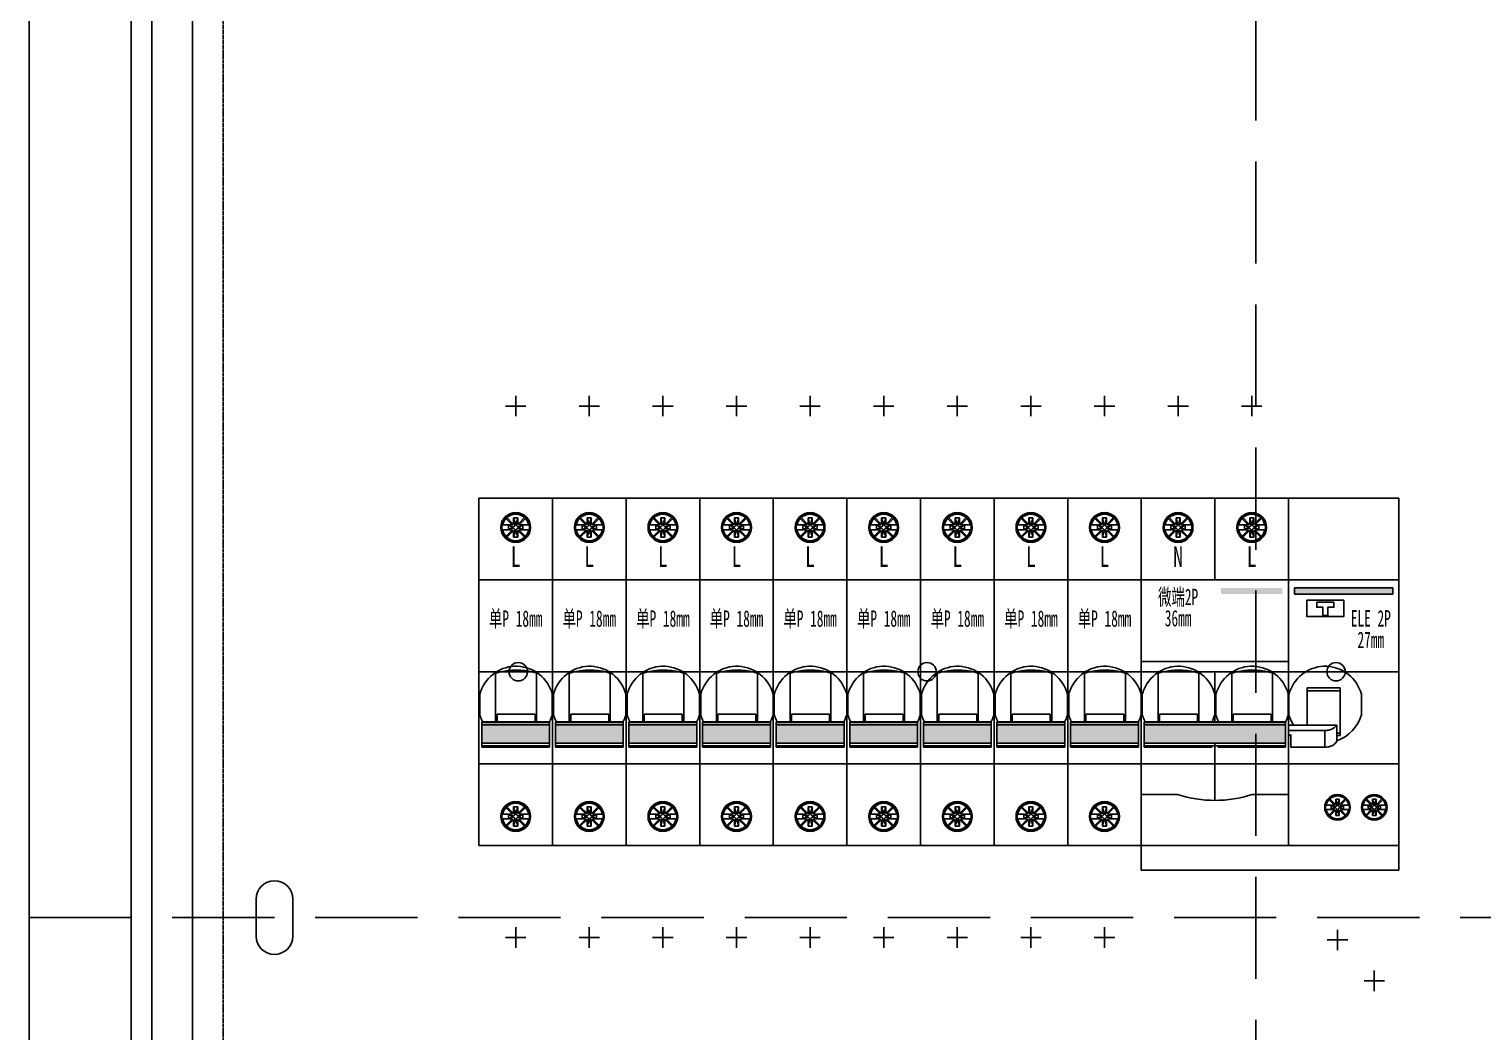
# Model space of a CAD drawing. Extents: x 1413553 to 1414153, y 431674 to 432674.
# Drawn here: x 1413552.6 to 1413908.2, y 432145.7 to 432391 of the extents above; entities that cross this region are included whole.
import ezdxf
from ezdxf.enums import TextEntityAlignment as Align

# ---------------------------------------------------------------- set-up
doc = ezdxf.new("R2010")
doc.units = 0
doc.header["$MEASUREMENT"] = 0
doc.linetypes.add('LYJS-XX', pattern=[0.35, 0.25, -0.1])
doc.layers.add('LY-JS-BJ', color=7, linetype='Continuous')
doc.layers.add('布置图', color=20, linetype='Continuous')
doc.styles.add('LY-SJ-元器件', font='', dxfattribs={"width": 0.6, "height": 4})
doc.styles.get('LY-SJ-元器件').set_extended_font_data('SimSun')

# ---------------------------------------------------------------- blocks, each defined once
blk = doc.blocks.new('微端2P+ELE-63mm-2022.1')
h = blk.add_hatch(color=3)
h.dxf.hatch_style = 1
h.paths.add_polyline_path([(34.5, 19), (34.5, 20.5), (19.5, 20.5), (19.5, 19)])
h = blk.add_hatch(color=3)
h.dxf.hatch_style = 1
h.paths.add_polyline_path([(61.5, 19), (61.5, 20.5), (37.5, 20.5), (37.5, 19)])
h = blk.add_hatch(color=0)
h.dxf.hatch_style = 1
h.paths.add_polyline_path([(0.7, -12.97), (0.7, -17.47), (35.3, -17.47), (35.3, -12.97)])
at = {"color": 1}
for p, q in [((6.5, 65), (11.5, 65)), ((9, 67.5), (9, 62.5)), ((24.5, 65), (29.5, 65)), ((27, 67.5), (27, 62.5)), ((0, 0), (63, 0))]:
    blk.add_line(p, q, dxfattribs=at)
at = {"color": 0}
for p, q in [((0, 42.5), (36, 42.5)), ((0, -42.5), (0, 42.5)), ((18, 42.5), (18, 22.5)), ((36, 42.5), (36, -42.5)), ((63, -42.5), (63, 42.5)), ((0, 22.5), (36, 22.5)), ((36, 2.5), (0, 2.5)), ((18, 0), (18, -12.22)), ((18, -17.47), (18, -31.46)), ((48.65, -15.61), (47.85, -15.61)), ((36, -22.5), (0, -22.5)), ((0, -42.5), (0, -48.5)), ((36, -42.5), (0, -42.5)), ((63, -42.5), (63, -48.5)), ((0, -48.5), (63, -48.5))]:
    blk.add_line(p, q, dxfattribs=at)
at = {"color": 0, "linetype": 'Continuous', "lineweight": 25}
for p, q in [((7.95, 35.91), (5.59, 35.91)), ((6.7, 37.82), (6.49, 37.61)), ((6.49, 37.61), (6.6, 37.5)), ((6.6, 37.5), (8.15, 35.95)), ((6.81, 37.71), (6.7, 37.82)), ((8.39, 36.13), (6.81, 37.71)), ((7.25, 35.91), (8, 35.46)), ((7.25, 35.91), (7.25, 34.71)), ((9.5, 37.66), (8.5, 37.66)), ((8.5, 37.66), (8.5, 36.46)), ((8.5, 37.66), (8.85, 36.31)), ((8.5, 36.46), (8.85, 35.96)), ((9.15, 36.31), (8.85, 36.31)), ((8.85, 36.31), (8.85, 35.96)), ((9.5, 37.66), (9.15, 36.31)), ((9.5, 36.46), (9.15, 35.96)), ((9.15, 35.96), (9.15, 36.31)), ((9.5, 36.46), (9.5, 37.66)), ((11.19, 37.71), (9.61, 36.13)), ((9.85, 35.95), (11.4, 37.5)), ((10.75, 35.91), (10, 35.46)), ((12.42, 35.91), (10.05, 35.91)), ((10.75, 34.71), (10.75, 35.91)), ((11.3, 37.82), (11.19, 37.71)), ((11.51, 37.61), (11.3, 37.82)), ((11.4, 37.5), (11.51, 37.61)), ((25.95, 35.91), (23.59, 35.91)), ((24.7, 37.82), (24.49, 37.61)), ((24.49, 37.61), (24.6, 37.5)), ((24.6, 37.5), (26.15, 35.95)), ((24.81, 37.71), (24.7, 37.82)), ((26.39, 36.13), (24.81, 37.71)), ((25.25, 35.91), (25.25, 34.71)), ((25.25, 35.91), (26, 35.46)), ((26.5, 37.66), (26.5, 36.46)), ((26.5, 37.66), (26.85, 36.31)), ((27.5, 37.66), (26.5, 37.66)), ((26.5, 36.46), (26.85, 35.96)), ((26.85, 36.31), (26.85, 35.96)), ((27.15, 36.31), (26.85, 36.31)), ((27.5, 37.66), (27.15, 36.31)), ((27.5, 36.46), (27.15, 35.96)), ((27.15, 35.96), (27.15, 36.31)), ((27.5, 36.46), (27.5, 37.66)), ((29.19, 37.71), (27.61, 36.13)), ((27.85, 35.95), (29.4, 37.5)), ((28.75, 35.91), (28, 35.46)), ((30.42, 35.91), (28.05, 35.91)), ((28.75, 34.71), (28.75, 35.91)), ((29.3, 37.82), (29.19, 37.71)), ((29.51, 37.61), (29.3, 37.82)), ((29.4, 37.5), (29.51, 37.61)), ((5.58, 34.71), (7.95, 34.71)), ((6.6, 33.12), (6.49, 33.01)), ((6.49, 33.01), (6.7, 32.8)), ((8.15, 34.67), (6.6, 33.12)), ((6.7, 32.8), (6.81, 32.91)), ((6.81, 32.91), (8.39, 34.49)), ((7.25, 34.71), (8, 35.16)), ((8, 35.46), (8, 35.16)), ((8.25, 35.46), (8, 35.46)), ((8, 35.16), (8.25, 35.16)), ((8.5, 34.16), (8.85, 34.65)), ((8.5, 32.96), (8.85, 34.31)), ((8.5, 34.16), (8.5, 32.96)), ((8.5, 32.96), (9.5, 32.96)), ((8.85, 34.65), (8.85, 34.31)), ((8.85, 34.31), (9.15, 34.31)), ((9, 31.81), (9, 32.06)), ((9.15, 34.31), (9.15, 34.66)), ((9.5, 34.16), (9.15, 34.66)), ((9.15, 34.31), (9.5, 32.96)), ((9.5, 32.96), (9.5, 34.16)), ((9.61, 34.49), (11.19, 32.91)), ((10, 35.46), (9.75, 35.46)), ((9.75, 35.16), (10, 35.16)), ((11.4, 33.12), (9.85, 34.67)), ((10, 35.16), (10, 35.46)), ((10.75, 34.71), (10, 35.16)), ((10.05, 34.71), (12.41, 34.71)), ((11.19, 32.91), (11.3, 32.8)), ((11.3, 32.8), (11.51, 33.01)), ((11.51, 33.01), (11.4, 33.12)), ((23.58, 34.71), (25.95, 34.71)), ((24.6, 33.12), (24.49, 33.01)), ((24.49, 33.01), (24.7, 32.8)), ((26.15, 34.67), (24.6, 33.12)), ((24.7, 32.8), (24.81, 32.91)), ((24.81, 32.91), (26.39, 34.49)), ((25.25, 34.71), (26, 35.16)), ((26.25, 35.46), (26, 35.46)), ((26, 35.46), (26, 35.16)), ((26, 35.16), (26.25, 35.16)), ((26.5, 34.16), (26.85, 34.65)), ((26.5, 32.96), (26.85, 34.31)), ((26.5, 34.16), (26.5, 32.96)), ((26.5, 32.96), (27.5, 32.96)), ((26.85, 34.65), (26.85, 34.31)), ((26.85, 34.31), (27.15, 34.31)), ((27, 31.81), (27, 32.06)), ((27.5, 34.16), (27.15, 34.66)), ((27.15, 34.31), (27.15, 34.66)), ((27.15, 34.31), (27.5, 32.96)), ((27.5, 32.96), (27.5, 34.16)), ((27.61, 34.49), (29.19, 32.91)), ((28, 35.46), (27.75, 35.46)), ((27.75, 35.16), (28, 35.16)), ((29.4, 33.12), (27.85, 34.67)), ((28, 35.16), (28, 35.46)), ((28.75, 34.71), (28, 35.16)), ((28.05, 34.71), (30.41, 34.71)), ((29.19, 32.91), (29.3, 32.8)), ((29.3, 32.8), (29.51, 33.01)), ((29.51, 33.01), (29.4, 33.12)), ((4.1, -12.22), (4.1, -0.35)), ((14.1, -0.35), (14.1, -12.22)), ((22.1, -12.22), (22.1, -0.35)), ((32.1, -0.35), (32.1, -12.22)), ((0.25, -5.47), (0.25, -10.49)), ((17.95, -5.47), (17.95, -10.49)), ((18.25, -5.47), (18.25, -10.49)), ((35.95, -5.47), (35.95, -10.49)), ((36.11, -5.47), (36.11, -10.49)), ((40.55, -13.08), (40.55, -3.94)), ((40.55, -3.94), (48.65, -3.94)), ((40.55, -4.67), (48.65, -4.67)), ((48.65, -3.94), (48.65, -15.61)), ((53.81, -5.47), (53.81, -10.49)), ((4.45, -10.38), (13.75, -10.38)), ((4.45, -10.38), (4.45, -12.22)), ((13.75, -10.38), (13.75, -12.22)), ((22.45, -10.38), (31.75, -10.38)), ((22.45, -10.38), (22.45, -12.22)), ((31.75, -10.38), (31.75, -12.22)), ((0.7, -12.22), (0.7, -12.44)), ((35.3, -12.22), (0.7, -12.22)), ((35.3, -12.44), (0.7, -12.44)), ((0.7, -18.44), (0.7, -12.44)), ((35.3, -12.97), (0.7, -12.97)), ((0.7, -12.97), (0.7, -17.47)), ((35.3, -12.44), (35.3, -12.22)), ((35.3, -18.44), (35.3, -12.44)), ((35.3, -17.47), (35.3, -12.97)), ((36, -13.09), (47.68, -13.09)), ((40.55, -13.08), (47.85, -13.08)), ((47.85, -16.51), (47.85, -13.08)), ((0.7, -17.47), (35.3, -17.47)), ((36, -14.38), (44.85, -14.38)), ((36, -15.45), (36.55, -15.45)), ((36.55, -15.61), (36, -15.61)), ((36.55, -15.45), (36.55, -18.44)), ((44.85, -18.44), (44.85, -14.38)), ((47.85, -14.99), (48.65, -14.99)), ((0.7, -18.13), (35.3, -18.13)), ((0.7, -18.44), (17.3, -18.44)), ((18.7, -18.44), (35.3, -18.44)), ((44.85, -18.44), (36.55, -18.44)), ((46, -31.01), (45.82, -31.19)), ((45.82, -31.19), (45.91, -31.29)), ((45.91, -31.29), (47.24, -32.62)), ((46.09, -31.1), (46, -31.01)), ((47.45, -32.46), (46.09, -31.1)), ((47.54, -31.15), (47.84, -32.31)), ((47.54, -31.15), (47.54, -32.18)), ((48.4, -31.15), (47.54, -31.15)), ((48.4, -31.15), (48.1, -32.31)), ((48.4, -32.18), (48.4, -31.15)), ((49.85, -31.1), (48.49, -32.46)), ((48.7, -32.62), (50.03, -31.29)), ((49.94, -31.01), (49.85, -31.1)), ((50.12, -31.19), (49.94, -31.01)), ((50.03, -31.29), (50.12, -31.19)), ((55, -31.01), (54.82, -31.19)), ((54.82, -31.19), (54.91, -31.29)), ((54.91, -31.29), (56.24, -32.62)), ((55.09, -31.1), (55, -31.01)), ((56.45, -32.46), (55.09, -31.1)), ((56.54, -31.15), (56.84, -32.31)), ((56.54, -31.15), (56.54, -32.18)), ((57.4, -31.15), (56.54, -31.15)), ((57.4, -31.15), (57.1, -32.31)), ((57.4, -32.18), (57.4, -31.15)), ((58.85, -31.1), (57.49, -32.46)), ((57.7, -32.62), (59.03, -31.29)), ((58.94, -31.01), (58.85, -31.1)), ((59.12, -31.19), (58.94, -31.01)), ((59.03, -31.29), (59.12, -31.19)), ((47.07, -32.65), (45.04, -32.65)), ((45.04, -33.68), (47.07, -33.68)), ((45.91, -35.04), (45.82, -35.14)), ((45.82, -35.14), (46, -35.32)), ((47.24, -33.71), (45.91, -35.04)), ((46, -35.32), (46.09, -35.23)), ((46.09, -35.23), (47.45, -33.87)), ((46.47, -32.65), (46.47, -33.68)), ((46.47, -32.65), (47.11, -33.04)), ((46.47, -33.68), (47.11, -33.29)), ((47.11, -33.04), (47.11, -33.29)), ((47.33, -33.04), (47.11, -33.04)), ((47.11, -33.29), (47.33, -33.29)), ((47.54, -32.18), (47.84, -32.61)), ((47.54, -34.15), (47.84, -33.73)), ((47.54, -35.18), (47.84, -34.02)), ((47.54, -34.15), (47.54, -35.18)), ((47.54, -35.18), (48.4, -35.18)), ((48.1, -32.31), (47.84, -32.31)), ((47.84, -32.31), (47.84, -32.61)), ((47.84, -33.73), (47.84, -34.02)), ((47.84, -34.02), (48.1, -34.02)), ((48.4, -32.18), (48.1, -32.61)), ((48.1, -32.61), (48.1, -32.31)), ((48.1, -34.02), (48.1, -33.72)), ((48.4, -34.15), (48.1, -33.72)), ((48.1, -34.02), (48.4, -35.18)), ((48.4, -35.18), (48.4, -34.15)), ((48.49, -33.87), (49.85, -35.23)), ((48.83, -33.04), (48.61, -33.04)), ((48.61, -33.29), (48.83, -33.29)), ((50.03, -35.04), (48.7, -33.71)), ((49.47, -32.65), (48.83, -33.04)), ((48.83, -33.29), (48.83, -33.04)), ((49.47, -33.68), (48.83, -33.29)), ((50.9, -32.65), (48.87, -32.65)), ((48.87, -33.68), (50.89, -33.68)), ((49.47, -33.68), (49.47, -32.65)), ((49.85, -35.23), (49.94, -35.32)), ((49.94, -35.32), (50.12, -35.14)), ((50.12, -35.14), (50.03, -35.04)), ((56.07, -32.65), (54.04, -32.65)), ((54.04, -33.68), (56.07, -33.68)), ((54.91, -35.04), (54.82, -35.14)), ((54.82, -35.14), (55, -35.32)), ((56.24, -33.71), (54.91, -35.04)), ((55, -35.32), (55.09, -35.23)), ((55.09, -35.23), (56.45, -33.87)), ((55.47, -32.65), (55.47, -33.68)), ((55.47, -32.65), (56.11, -33.04)), ((55.47, -33.68), (56.11, -33.29)), ((56.11, -33.04), (56.11, -33.29)), ((56.33, -33.04), (56.11, -33.04)), ((56.11, -33.29), (56.33, -33.29)), ((56.54, -32.18), (56.84, -32.61)), ((56.54, -34.15), (56.84, -33.73)), ((56.54, -35.18), (56.84, -34.02)), ((56.54, -34.15), (56.54, -35.18)), ((56.54, -35.18), (57.4, -35.18)), ((57.1, -32.31), (56.84, -32.31)), ((56.84, -32.31), (56.84, -32.61)), ((56.84, -33.73), (56.84, -34.02)), ((56.84, -34.02), (57.1, -34.02)), ((57.4, -32.18), (57.1, -32.61)), ((57.1, -32.61), (57.1, -32.31)), ((57.1, -34.02), (57.1, -33.72)), ((57.4, -34.15), (57.1, -33.72)), ((57.1, -34.02), (57.4, -35.18)), ((57.4, -35.18), (57.4, -34.15)), ((57.49, -33.87), (58.85, -35.23)), ((57.83, -33.04), (57.61, -33.04)), ((57.61, -33.29), (57.83, -33.29)), ((59.03, -35.04), (57.7, -33.71)), ((58.47, -32.65), (57.83, -33.04)), ((57.83, -33.29), (57.83, -33.04)), ((58.47, -33.68), (57.83, -33.29)), ((59.9, -32.65), (57.87, -32.65)), ((57.87, -33.68), (59.89, -33.68)), ((58.47, -33.68), (58.47, -32.65)), ((58.85, -35.23), (58.94, -35.32)), ((58.94, -35.32), (59.12, -35.14)), ((59.12, -35.14), (59.03, -35.04)), ((47.97, -36.17), (47.97, -35.95)), ((56.97, -36.17), (56.97, -35.95))]:
    blk.add_line(p, q, dxfattribs=at)
at = {"color": 1, "linetype": 'ByBlock'}
for p, q in [((47.97, -63.1), (47.97, -68.1)), ((45.47, -65.6), (50.47, -65.6)), ((56.97, -73.1), (56.97, -78.1)), ((54.47, -75.6), (59.47, -75.6))]:
    blk.add_line(p, q, dxfattribs=at)
at = {"color": 0}
for points in [[(63, -42.5), (36, -42.5), (36, 42.5), (63, 42.5)], [(36, 22.5), (63, 22.5)], [(42.9, 17), (42.9, 15.8), (44.4, 15.8), (44.4, 13.8), (45.6, 13.8), (45.6, 15.8), (47.1, 15.8), (47.1, 17), (42.9, 17)], [(63, -22.5), (36, -22.5)], [(0, -30.05), (8.89, -30.05)], [(36, -30.05), (27.11, -30.05)]]:
    blk.add_lwpolyline(points, dxfattribs=at)
at = {"color": 0, "linetype": 'Continuous', "lineweight": 25}
for points in [[(8.85, 35.96, -0.008657), (8.83, 35.88, -0.023793), (8.8, 35.81, -0.091571), (8.7, 35.65, -0.078411), (8.54, 35.53, -0.073505), (8.41, 35.48, -0.017685), (8.36, 35.47, -0.010456), (8.3, 35.46, -0.005778), (8.25, 35.46)], [(9.75, 35.46, -0.008656), (9.67, 35.47, -0.023792), (9.59, 35.48, -0.085963), (9.43, 35.54, -0.089526), (9.26, 35.69, -0.067272), (9.2, 35.81, -0.017683), (9.18, 35.86, -0.010455), (9.16, 35.91, -0.005777), (9.15, 35.96)], [(26.85, 35.96, -0.008657), (26.83, 35.88, -0.023793), (26.8, 35.81, -0.091571), (26.7, 35.65, -0.078411), (26.54, 35.53, -0.073505), (26.41, 35.48, -0.017685), (26.36, 35.47, -0.010456), (26.3, 35.46, -0.005778), (26.25, 35.46)], [(27.75, 35.46, -0.008656), (27.67, 35.47, -0.023792), (27.59, 35.48, -0.085963), (27.43, 35.54, -0.089526), (27.26, 35.69, -0.067272), (27.2, 35.81, -0.017683), (27.18, 35.86, -0.010455), (27.16, 35.91, -0.005777), (27.15, 35.96)], [(8.25, 35.16, -0.00869), (8.33, 35.15, -0.023887), (8.41, 35.14, -0.086312), (8.57, 35.07, -0.089889), (8.74, 34.92, -0.067544), (8.8, 34.81, -0.017754), (8.82, 34.76, -0.010496), (8.84, 34.71, -0.005799), (8.85, 34.65)], [(9.15, 34.66, -0.008657), (9.17, 34.74, -0.023793), (9.2, 34.81, -0.091571), (9.3, 34.96, -0.078412), (9.46, 35.09, -0.073501), (9.59, 35.14, -0.017684), (9.64, 35.15, -0.010456), (9.7, 35.15, -0.005777), (9.75, 35.16)], [(26.25, 35.16, -0.00869), (26.33, 35.15, -0.023887), (26.41, 35.14, -0.086312), (26.57, 35.07, -0.089889), (26.74, 34.92, -0.067544), (26.8, 34.81, -0.017754), (26.82, 34.76, -0.010496), (26.84, 34.71, -0.005799), (26.85, 34.65)], [(27.15, 34.66, -0.008657), (27.17, 34.74, -0.023793), (27.2, 34.81, -0.091571), (27.3, 34.96, -0.078412), (27.46, 35.09, -0.073501), (27.59, 35.14, -0.017684), (27.64, 35.15, -0.010456), (27.7, 35.15, -0.005777), (27.75, 35.16)], [(17.95, -5.47, 0.325898), (9.48, 1.36, 0.327549), (0.48, -4.75, 0.019903), (0.25, -5.47)], [(4.1, -0.35, -0.057791), (7.63, 0.35, -0.021426), (9.1, 0.42)], [(9.1, 0.42, -0.062866), (13.22, -0.09, -0.011925), (13.81, -0.26, -0.00278), (14.1, -0.35)], [(35.95, -5.47, 0.325898), (27.48, 1.36, 0.327549), (18.48, -4.75, 0.019903), (18.25, -5.47)], [(22.1, -0.35, -0.057791), (25.63, 0.35, -0.021426), (27.1, 0.42)], [(27.1, 0.42, -0.062866), (31.22, -0.09, -0.011925), (31.81, -0.26, -0.00278), (32.1, -0.35)], [(53.81, -5.47, 0.325898), (45.34, 1.36, 0.327549), (36.34, -4.75, 0.019903), (36.11, -5.47)], [(0.95, -12.22, -0.004985), (0.8, -11.97, -0.030991), (0.56, -11.44, -0.01067), (0.46, -11.16, -0.005787), (0.39, -10.94, -0.003458), (0.32, -10.72, -0.001919), (0.25, -10.49)], [(17.95, -10.49, -0.002854), (17.85, -10.83, -0.004585), (17.78, -11.05, -0.019111), (17.6, -11.55, -0.037551), (17.32, -12.12, -0.002555), (17.26, -12.22)], [(18.95, -12.22, -0.004985), (18.8, -11.97, -0.030991), (18.56, -11.44, -0.01067), (18.46, -11.16, -0.005787), (18.39, -10.94, -0.003458), (18.32, -10.72, -0.001919), (18.25, -10.49)], [(35.95, -10.49, -0.002854), (35.85, -10.83, -0.004585), (35.78, -11.05, -0.019111), (35.6, -11.55, -0.037551), (35.32, -12.12, -0.002555), (35.26, -12.22)], [(37.19, -13.09, -0.001795), (36.72, -12.11, -0.00414), (36.48, -11.57, -0.009598), (36.28, -11.1, -0.013431), (36.18, -10.85, -0.015877), (36.14, -10.72, -0.023788), (36.12, -10.63, -0.050604), (36.11, -10.53, -0.012356), (36.11, -10.49)], [(53.81, -10.49, -0.25096), (47.8, -16.87)], [(44.85, -14.38, 0.009763), (45.08, -14.37, 0.05752), (46.08, -14.21, 0.073734), (46.98, -13.81, 0.073656), (47.49, -13.36, 0.028209), (47.59, -13.23, 0.012152), (47.68, -13.09)], [(47.85, -13.22, 0.010405), (47.85, -13.21, 0.052357), (47.85, -13.2, 0.052352), (47.84, -13.19, 0.046202), (47.83, -13.17, 0.029578), (47.82, -13.16, 0.02368), (47.8, -13.15, 0.017967), (47.78, -13.14, 0.014665), (47.76, -13.13, 0.011695), (47.74, -13.12, 0.016038), (47.7, -13.1, 0.002868), (47.68, -13.09)], [(47.85, -16.51, -0.010744), (47.85, -16.6, -0.101991), (47.7, -17.11, -0.08255), (47.35, -17.58, -0.05423), (46.92, -17.91, -0.059873), (46.2, -18.23, -0.070818), (45, -18.44, -0.004299), (44.85, -18.44)], [(47.84, -32.61, -0.008657), (47.82, -32.67, -0.023793), (47.8, -32.74, -0.091571), (47.71, -32.87, -0.078411), (47.58, -32.98, -0.073505), (47.46, -33.02, -0.017685), (47.42, -33.03, -0.010456), (47.37, -33.03, -0.005778), (47.33, -33.04)], [(47.33, -33.29, -0.00869), (47.39, -33.3, -0.023887), (47.46, -33.31, -0.086312), (47.6, -33.37, -0.089889), (47.74, -33.5, -0.067544), (47.8, -33.6, -0.017754), (47.81, -33.64, -0.010496), (47.83, -33.68, -0.005799), (47.84, -33.73)], [(48.61, -33.04, -0.008656), (48.54, -33.03, -0.023792), (48.48, -33.02, -0.085963), (48.34, -32.96, -0.089526), (48.2, -32.83, -0.067272), (48.14, -32.74, -0.017683), (48.12, -32.69, -0.010455), (48.11, -32.65, -0.005777), (48.1, -32.61)], [(48.1, -33.72, -0.008657), (48.12, -33.66, -0.023793), (48.14, -33.59, -0.091571), (48.23, -33.46, -0.078412), (48.36, -33.35, -0.073501), (48.48, -33.31, -0.017684), (48.52, -33.3, -0.010456), (48.57, -33.3, -0.005777), (48.61, -33.29)], [(56.84, -32.61, -0.008657), (56.82, -32.67, -0.023793), (56.8, -32.74, -0.091571), (56.71, -32.87, -0.078411), (56.58, -32.98, -0.073505), (56.46, -33.02, -0.017685), (56.42, -33.03, -0.010456), (56.37, -33.03, -0.005778), (56.33, -33.04)], [(56.33, -33.29, -0.00869), (56.39, -33.3, -0.023887), (56.46, -33.31, -0.086312), (56.6, -33.37, -0.089889), (56.74, -33.5, -0.067544), (56.8, -33.6, -0.017754), (56.81, -33.64, -0.010496), (56.83, -33.68, -0.005799), (56.84, -33.73)], [(57.61, -33.04, -0.008656), (57.54, -33.03, -0.023792), (57.48, -33.02, -0.085963), (57.34, -32.96, -0.089526), (57.2, -32.83, -0.067272), (57.14, -32.74, -0.017683), (57.12, -32.69, -0.010455), (57.11, -32.65, -0.005777), (57.1, -32.61)], [(57.1, -33.72, -0.008657), (57.12, -33.66, -0.023793), (57.14, -33.59, -0.091571), (57.23, -33.46, -0.078412), (57.36, -33.35, -0.073501), (57.48, -33.31, -0.017684), (57.52, -33.3, -0.010456), (57.57, -33.3, -0.005777), (57.61, -33.29)]]:
    blk.add_lwpolyline(points, format="xyb", dxfattribs=at)
at = {"color": 3}
blk.add_lwpolyline([(37.5, 20.5), (61.5, 20.5), (61.5, 19), (37.5, 19)], close=True, dxfattribs=at)
at = {"color": 0}
blk.add_lwpolyline([(40.5, 17.5), (49.5, 17.5), (49.5, 13.5), (40.5, 13.5)], close=True, dxfattribs=at)
for centre, radius in [((9, 35.31), 3.64), ((9, 35.31), 3.39), ((27, 35.31), 3.64), ((27, 35.31), 3.39), ((47.97, -33.16), 3.12), ((47.97, -33.16), 2.91), ((56.97, -33.16), 3.12), ((56.97, -33.16), 2.91)]:
    blk.add_circle(centre, radius, dxfattribs=at)
at = {"color": 0, "linetype": 'Continuous', "lineweight": 25}
for centre, radius in [((9, 35.31), 3.5), ((27, 35.31), 3.5), ((47.97, -33.16), 3), ((56.97, -33.16), 3)]:
    blk.add_circle(centre, radius, dxfattribs=at)
for centre, radius, start, end in [((9, 35.31), 3.25, 137.6454, 169.3613), ((9, 35.31), 3.25, 47.6454, 132.3546), ((7.95, 36.46), 0.552, 270, 360), ((10.05, 36.46), 0.552, 180, 270), ((9, 35.31), 3.25, 10.6387, 42.3546), ((27, 35.31), 3.25, 137.6454, 169.3613), ((27, 35.31), 3.25, 47.6454, 132.3546), ((25.95, 36.46), 0.552, 270, 360), ((28.05, 36.46), 0.552, 180, 270), ((27, 35.31), 3.25, 10.6387, 42.3546), ((9, 35.31), 3.25, 190.6387, 222.3546), ((9, 35.31), 3.25, 227.6454, 312.3546), ((7.95, 34.16), 0.552, 0, 90), ((10.05, 34.16), 0.552, 90, 180), ((9, 35.31), 3.25, 317.6454, 349.3613), ((27, 35.31), 3.25, 190.6387, 222.3546), ((27, 35.31), 3.25, 227.6454, 312.3546), ((25.95, 34.16), 0.552, 0, 90), ((28.05, 34.16), 0.552, 90, 180), ((27, 35.31), 3.25, 317.6454, 349.3613), ((47.97, -33.16), 2.79, 137.6454, 169.3613), ((47.97, -33.16), 2.79, 47.6454, 132.3546), ((47.97, -33.16), 2.79, 10.6387, 42.3546), ((56.97, -33.16), 2.79, 137.6454, 169.3613), ((56.97, -33.16), 2.79, 47.6454, 132.3546), ((56.97, -33.16), 2.79, 10.6387, 42.3546), ((47.97, -33.16), 2.79, 190.6387, 222.3546), ((47.97, -33.16), 2.79, 227.6454, 312.3546), ((47.07, -32.18), 0.474, 270, 360), ((47.07, -34.15), 0.474, 0, 90), ((48.87, -32.18), 0.474, 180, 270), ((48.87, -34.15), 0.474, 90, 180), ((47.97, -33.16), 2.79, 317.6454, 349.3613), ((56.97, -33.16), 2.79, 190.6387, 222.3546), ((56.97, -33.16), 2.79, 227.6454, 312.3546), ((56.07, -32.18), 0.474, 270, 360), ((56.07, -34.15), 0.474, 0, 90), ((57.87, -32.18), 0.474, 180, 270), ((57.87, -34.15), 0.474, 90, 180), ((56.97, -33.16), 2.79, 317.6454, 349.3613)]:
    blk.add_arc(centre, radius, start, end, dxfattribs=at)
at = {"color": 0}
blk.add_arc((18, -1.43), 30.03, 252.3363, 287.6637, dxfattribs=at)
at = {"color": 0, "style": 'LY-SJ-元器件', "width": 0.7}
for s, p in [('N', (9, 28.16)), ('L', (27, 28.16))]:
    blk.add_text(s, height=5, dxfattribs=at).set_placement(p, align=Align.MIDDLE)
at = {"color": 1, "style": 'LY-SJ-元器件', "width": 0.6}
for s, p in [('微端2P', (9, 18.37)), ('36mm', (9, 13.08))]:
    blk.add_text(s, height=4, dxfattribs=at).set_placement(p, align=Align.MIDDLE)
at = {"color": 4, "style": 'LY-SJ-元器件', "width": 0.6}
for s, p in [('ELE 2P', (56.13, 13.08)), ('27mm', (56.13, 7.82))]:
    blk.add_text(s, height=4, dxfattribs=at).set_placement(p, align=Align.MIDDLE)
blk = doc.blocks.new('微端1P-18mm-2022.1')
h = blk.add_hatch(color=0)
h.dxf.hatch_style = 1
h.paths.add_polyline_path([(17.3, -17.47), (17.3, -12.97), (0.7, -12.97), (0.7, -17.47)])
at = {"color": 1}
for p, q in [((6.5, 65), (11.5, 65)), ((9, 67.5), (9, 62.5)), ((0, 0), (18, 0)), ((9, -62.5), (9, -67.5)), ((6.5, -65), (11.5, -65))]:
    blk.add_line(p, q, dxfattribs=at)
at = {"color": 0}
for p, q in [((0, -42.5), (0, 42.5)), ((0, 42.5), (18, 42.5)), ((18, 42.5), (18, -42.5)), ((0, 22.5), (18, 22.5)), ((18, -22.5), (0, -22.5)), ((18, -42.5), (0, -42.5))]:
    blk.add_line(p, q, dxfattribs=at)
at = {"color": 0, "linetype": 'Continuous', "lineweight": 25}
for p, q in [((7.95, 35.91), (5.59, 35.91)), ((6.7, 37.82), (6.49, 37.61)), ((6.49, 37.61), (6.6, 37.5)), ((6.6, 37.5), (8.15, 35.95)), ((6.81, 37.71), (6.7, 37.82)), ((8.39, 36.13), (6.81, 37.71)), ((7.25, 35.91), (7.25, 34.71)), ((7.25, 35.91), (8, 35.46)), ((8.5, 37.66), (8.85, 36.31)), ((8.5, 37.66), (8.5, 36.46)), ((9.5, 37.66), (8.5, 37.66)), ((8.5, 36.46), (8.85, 35.96)), ((9.15, 36.31), (8.85, 36.31)), ((8.85, 36.31), (8.85, 35.96)), ((9.5, 37.66), (9.15, 36.31)), ((9.5, 36.46), (9.15, 35.96)), ((9.15, 35.96), (9.15, 36.31)), ((9.5, 36.46), (9.5, 37.66)), ((11.19, 37.71), (9.61, 36.13)), ((9.85, 35.95), (11.4, 37.5)), ((10.75, 35.91), (10, 35.46)), ((12.42, 35.91), (10.05, 35.91)), ((10.75, 34.71), (10.75, 35.91)), ((11.3, 37.82), (11.19, 37.71)), ((11.51, 37.61), (11.3, 37.82)), ((11.4, 37.5), (11.51, 37.61)), ((5.58, 34.71), (7.95, 34.71)), ((6.6, 33.12), (6.49, 33.01)), ((6.49, 33.01), (6.7, 32.8)), ((8.15, 34.67), (6.6, 33.12)), ((6.7, 32.8), (6.81, 32.91)), ((6.81, 32.91), (8.39, 34.49)), ((7.25, 34.71), (8, 35.16)), ((8, 35.46), (8, 35.16)), ((8.25, 35.46), (8, 35.46)), ((8, 35.16), (8.25, 35.16)), ((8.5, 34.16), (8.85, 34.65)), ((8.5, 32.96), (8.85, 34.31)), ((8.5, 34.16), (8.5, 32.96)), ((8.5, 32.96), (9.5, 32.96)), ((8.85, 34.65), (8.85, 34.31)), ((8.85, 34.31), (9.15, 34.31)), ((9, 31.81), (9, 32.06)), ((9.15, 34.31), (9.15, 34.66)), ((9.5, 34.16), (9.15, 34.66)), ((9.15, 34.31), (9.5, 32.96)), ((9.5, 32.96), (9.5, 34.16)), ((9.61, 34.49), (11.19, 32.91)), ((10, 35.46), (9.75, 35.46)), ((9.75, 35.16), (10, 35.16)), ((11.4, 33.12), (9.85, 34.67)), ((10, 35.16), (10, 35.46)), ((10.75, 34.71), (10, 35.16)), ((10.05, 34.71), (12.41, 34.71)), ((11.19, 32.91), (11.3, 32.8)), ((11.3, 32.8), (11.51, 33.01)), ((11.51, 33.01), (11.4, 33.12)), ((4.1, -12.22), (4.1, -0.35)), ((14.1, -0.35), (14.1, -12.22)), ((0.25, -5.47), (0.25, -10.49)), ((17.95, -5.47), (17.95, -10.49)), ((4.45, -10.38), (13.75, -10.38)), ((4.45, -10.38), (4.45, -12.22)), ((13.75, -10.38), (13.75, -12.22)), ((0.7, -12.22), (0.7, -12.44)), ((17.3, -12.22), (0.7, -12.22)), ((17.3, -12.44), (0.7, -12.44)), ((0.7, -18.44), (0.7, -12.44)), ((17.3, -12.97), (0.7, -12.97)), ((0.7, -12.97), (0.7, -17.47)), ((17.3, -12.44), (17.3, -12.22)), ((17.3, -18.44), (17.3, -12.44)), ((17.3, -17.47), (17.3, -12.97)), ((0.7, -17.47), (17.3, -17.47)), ((0.7, -18.13), (17.3, -18.13)), ((0.7, -18.44), (17.3, -18.44)), ((7.95, -34.8), (5.59, -34.8)), ((6.7, -32.89), (6.49, -33.1)), ((6.49, -33.1), (6.6, -33.21)), ((6.6, -33.21), (8.15, -34.76)), ((6.81, -33), (6.7, -32.89)), ((8.39, -34.58), (6.81, -33)), ((7.25, -34.8), (7.25, -36)), ((7.25, -34.8), (8, -35.25)), ((7.25, -36), (8, -35.55)), ((8, -35.25), (8, -35.55)), ((8.25, -35.25), (8, -35.25)), ((8, -35.55), (8.25, -35.55)), ((8.5, -33.05), (8.85, -34.4)), ((8.5, -33.05), (8.5, -34.25)), ((9.5, -33.05), (8.5, -33.05)), ((8.5, -34.25), (8.85, -34.75)), ((9.15, -34.4), (8.85, -34.4)), ((8.85, -34.4), (8.85, -34.75)), ((9.5, -33.05), (9.15, -34.4)), ((9.5, -34.25), (9.15, -34.75)), ((9.15, -34.75), (9.15, -34.4)), ((9.5, -34.25), (9.5, -33.05)), ((11.19, -33), (9.61, -34.58)), ((10, -35.25), (9.75, -35.25)), ((9.75, -35.55), (10, -35.55)), ((9.85, -34.76), (11.4, -33.21)), ((10.75, -34.8), (10, -35.25)), ((10, -35.55), (10, -35.25)), ((10.75, -36), (10, -35.55)), ((12.42, -34.8), (10.05, -34.8)), ((10.75, -36), (10.75, -34.8)), ((11.3, -32.89), (11.19, -33)), ((11.51, -33.1), (11.3, -32.89)), ((11.4, -33.21), (11.51, -33.1)), ((5.58, -36), (7.95, -36)), ((6.6, -37.59), (6.49, -37.7)), ((6.49, -37.7), (6.7, -37.91)), ((8.15, -36.04), (6.6, -37.59)), ((6.7, -37.91), (6.81, -37.8)), ((6.81, -37.8), (8.39, -36.22)), ((8.5, -36.55), (8.85, -36.05)), ((8.5, -37.75), (8.85, -36.4)), ((8.5, -36.55), (8.5, -37.75)), ((8.5, -37.75), (9.5, -37.75)), ((8.85, -36.05), (8.85, -36.4)), ((8.85, -36.4), (9.15, -36.4)), ((9, -38.9), (9, -38.65)), ((9.15, -36.4), (9.15, -36.05)), ((9.5, -36.55), (9.15, -36.05)), ((9.15, -36.4), (9.5, -37.75)), ((9.5, -37.75), (9.5, -36.55)), ((9.61, -36.22), (11.19, -37.8)), ((11.4, -37.59), (9.85, -36.04)), ((10.05, -36), (12.41, -36)), ((11.19, -37.8), (11.3, -37.91)), ((11.3, -37.91), (11.51, -37.7)), ((11.51, -37.7), (11.4, -37.59))]:
    blk.add_line(p, q, dxfattribs=at)
for points in [[(8.85, 35.96, -0.008657), (8.83, 35.88, -0.023793), (8.8, 35.81, -0.091571), (8.7, 35.65, -0.078411), (8.54, 35.53, -0.073505), (8.41, 35.48, -0.017685), (8.36, 35.47, -0.010456), (8.3, 35.46, -0.005778), (8.25, 35.46)], [(9.75, 35.46, -0.008656), (9.67, 35.47, -0.023792), (9.59, 35.48, -0.085963), (9.43, 35.54, -0.089526), (9.26, 35.69, -0.067272), (9.2, 35.81, -0.017683), (9.18, 35.86, -0.010455), (9.16, 35.91, -0.005777), (9.15, 35.96)], [(8.25, 35.16, -0.00869), (8.33, 35.15, -0.023887), (8.41, 35.14, -0.086312), (8.57, 35.07, -0.089889), (8.74, 34.92, -0.067544), (8.8, 34.81, -0.017754), (8.82, 34.76, -0.010496), (8.84, 34.71, -0.005799), (8.85, 34.65)], [(9.15, 34.66, -0.008657), (9.17, 34.74, -0.023793), (9.2, 34.81, -0.091571), (9.3, 34.96, -0.078412), (9.46, 35.09, -0.073501), (9.59, 35.14, -0.017684), (9.64, 35.15, -0.010456), (9.7, 35.15, -0.005777), (9.75, 35.16)], [(17.95, -5.47, 0.325898), (9.48, 1.36, 0.327549), (0.48, -4.75, 0.019903), (0.25, -5.47)], [(4.1, -0.35, -0.057791), (7.63, 0.35, -0.021426), (9.1, 0.42)], [(9.1, 0.42, -0.062866), (13.22, -0.09, -0.011925), (13.81, -0.26, -0.00278), (14.1, -0.35)], [(0.95, -12.22, -0.004985), (0.8, -11.97, -0.030991), (0.56, -11.44, -0.01067), (0.46, -11.16, -0.005787), (0.39, -10.94, -0.003458), (0.32, -10.72, -0.001919), (0.25, -10.49)], [(17.95, -10.49, -0.002854), (17.85, -10.83, -0.004585), (17.78, -11.05, -0.019111), (17.6, -11.55, -0.037551), (17.32, -12.12, -0.002555), (17.26, -12.22)], [(8.85, -34.75, -0.008657), (8.83, -34.83, -0.023793), (8.8, -34.9, -0.091571), (8.7, -35.05, -0.078411), (8.54, -35.18, -0.073505), (8.41, -35.23, -0.017685), (8.36, -35.24, -0.010456), (8.3, -35.24, -0.005778), (8.25, -35.25)], [(8.25, -35.55, -0.00869), (8.33, -35.56, -0.023887), (8.41, -35.57, -0.086312), (8.57, -35.63, -0.089889), (8.74, -35.79, -0.067544), (8.8, -35.9, -0.017754), (8.82, -35.95, -0.010496), (8.84, -36, -0.005799), (8.85, -36.05)], [(9.75, -35.25, -0.008656), (9.67, -35.24, -0.023792), (9.59, -35.23, -0.085963), (9.43, -35.16, -0.089526), (9.26, -35.01, -0.067272), (9.2, -34.9, -0.017683), (9.18, -34.85, -0.010455), (9.16, -34.8, -0.005777), (9.15, -34.75)], [(9.15, -36.05, -0.008657), (9.17, -35.97, -0.023793), (9.2, -35.9, -0.091571), (9.3, -35.74, -0.078412), (9.46, -35.62, -0.073501), (9.59, -35.57, -0.017684), (9.64, -35.56, -0.010456), (9.7, -35.55, -0.005777), (9.75, -35.55)]]:
    blk.add_lwpolyline(points, format="xyb", dxfattribs=at)
at = {"color": 0}
for centre, radius in [((9, 35.31), 3.64), ((9, 35.31), 3.39), ((9, -35.4), 3.64), ((9, -35.4), 3.39)]:
    blk.add_circle(centre, radius, dxfattribs=at)
at = {"color": 0, "linetype": 'Continuous', "lineweight": 25}
for centre in [(9, 35.31), (9, -35.4)]:
    blk.add_circle(centre, 3.5, dxfattribs=at)
for centre, radius, start, end in [((9, 35.31), 3.25, 137.6454, 169.3613), ((9, 35.31), 3.25, 47.6454, 132.3546), ((7.95, 36.46), 0.552, 270, 360), ((10.05, 36.46), 0.552, 180, 270), ((9, 35.31), 3.25, 10.6387, 42.3546), ((9, 35.31), 3.25, 190.6387, 222.3546), ((9, 35.31), 3.25, 227.6454, 312.3546), ((7.95, 34.16), 0.552, 0, 90), ((10.05, 34.16), 0.552, 90, 180), ((9, 35.31), 3.25, 317.6454, 349.3613), ((9, -35.4), 3.25, 137.6454, 169.3613), ((9, -35.4), 3.25, 47.6454, 132.3546), ((7.95, -34.25), 0.552, 270, 360), ((10.05, -34.25), 0.552, 180, 270), ((9, -35.4), 3.25, 10.6387, 42.3546), ((9, -35.4), 3.25, 190.6387, 222.3546), ((9, -35.4), 3.25, 227.6454, 312.3546), ((7.95, -36.55), 0.552, 0, 90), ((10.05, -36.55), 0.552, 90, 180), ((9, -35.4), 3.25, 317.6454, 349.3613)]:
    blk.add_arc(centre, radius, start, end, dxfattribs=at)
at = {"color": 0, "style": 'LY-SJ-元器件', "width": 0.7}
blk.add_text('L', height=5, dxfattribs=at).set_placement((9, 28.16), align=Align.MIDDLE)
at = {"color": 1, "style": 'LY-SJ-元器件', "width": 0.6}
blk.add_text('单P 18mm', height=4, dxfattribs=at).set_placement((9, 13.08), align=Align.MIDDLE)
blk = doc.blocks.new('600-1000-明-底板')
at = {"layer": 'LY-JS-BJ', "color": 1}
blk.add_lwpolyline([(-237, 460), (237, 460), (260, 437), (260, -437), (237, -460), (-237, -460), (-260, -437), (-260, 437)], close=True, dxfattribs=at)
blk.add_lwpolyline([(-235.5, -4.5), (-235.5, 4.5, 1), (-244.5, 4.5), (-244.5, -4.5, 1)], format="xyb", close=True, dxfattribs=at)

msp = doc.modelspace()

# ---------------------------------------------------------------- linework, layer by layer
at = {"color": 6}
for centre in [(1413672.26, 432233.76), (1413772.26, 432233.76), (1413872.26, 432233.76)]:
    msp.add_circle(centre, 2.25, dxfattribs=at)
at = {"layer": 'LY-JS-BJ', "color": 6, "linetype": 'LYJS-XX', "ltscale": 100}
for p, q in [((1413852.64, 432673.62), (1413852.64, 431673.62)), ((1413552.64, 432173.62), (1414152.64, 432173.62))]:
    msp.add_line(p, q, dxfattribs=at)
at = {"layer": 'LY-JS-BJ', "color": 6, "ltscale": 50}
for points in [[(1413577.64, 432648.62), (1414127.64, 432648.62), (1414127.64, 431698.62), (1413577.64, 431698.62)], [(1413582.64, 432643.62), (1414122.64, 432643.62), (1414122.64, 431703.62), (1413582.64, 431703.62)]]:
    msp.add_lwpolyline(points, close=True, dxfattribs=at)
at = {"layer": 'LY-JS-BJ', "color": 6, "linetype": 'LYJS-XX', "lineweight": -3}
msp.add_lwpolyline([(1413600.14, 432626.12), (1414105.14, 432626.12), (1414105.14, 431721.12), (1413600.14, 431721.12)], close=True, dxfattribs=at)
at = {"layer": '布置图', "ltscale": 50}
msp.add_lwpolyline([(1413552.64, 432673.62), (1414152.64, 432673.62), (1414152.64, 431673.62), (1413552.64, 431673.62)], close=True, dxfattribs=at)

# ---------------------------------------------------------------- block references
at = {"color": 6}
for name, p in [('微端1P-18mm-2022.1', (1413662.64, 432233.76)), ('微端1P-18mm-2022.1', (1413680.64, 432233.76)), ('微端1P-18mm-2022.1', (1413698.64, 432233.76)), ('微端1P-18mm-2022.1', (1413716.64, 432233.76)), ('微端1P-18mm-2022.1', (1413734.64, 432233.76)), ('微端1P-18mm-2022.1', (1413752.64, 432233.76)), ('微端1P-18mm-2022.1', (1413770.64, 432233.76)), ('微端1P-18mm-2022.1', (1413788.64, 432233.76)), ('微端1P-18mm-2022.1', (1413806.64, 432233.76)), ('微端2P+ELE-63mm-2022.1', (1413824.64, 432233.76))]:
    msp.add_blockref(name, p, dxfattribs=at)
at = {"layer": 'LY-JS-BJ', "color": 6, "lineweight": -3}
msp.add_blockref('600-1000-明-底板', (1413852.64, 432173.62), dxfattribs=at)

doc.saveas('drawing.dxf')
